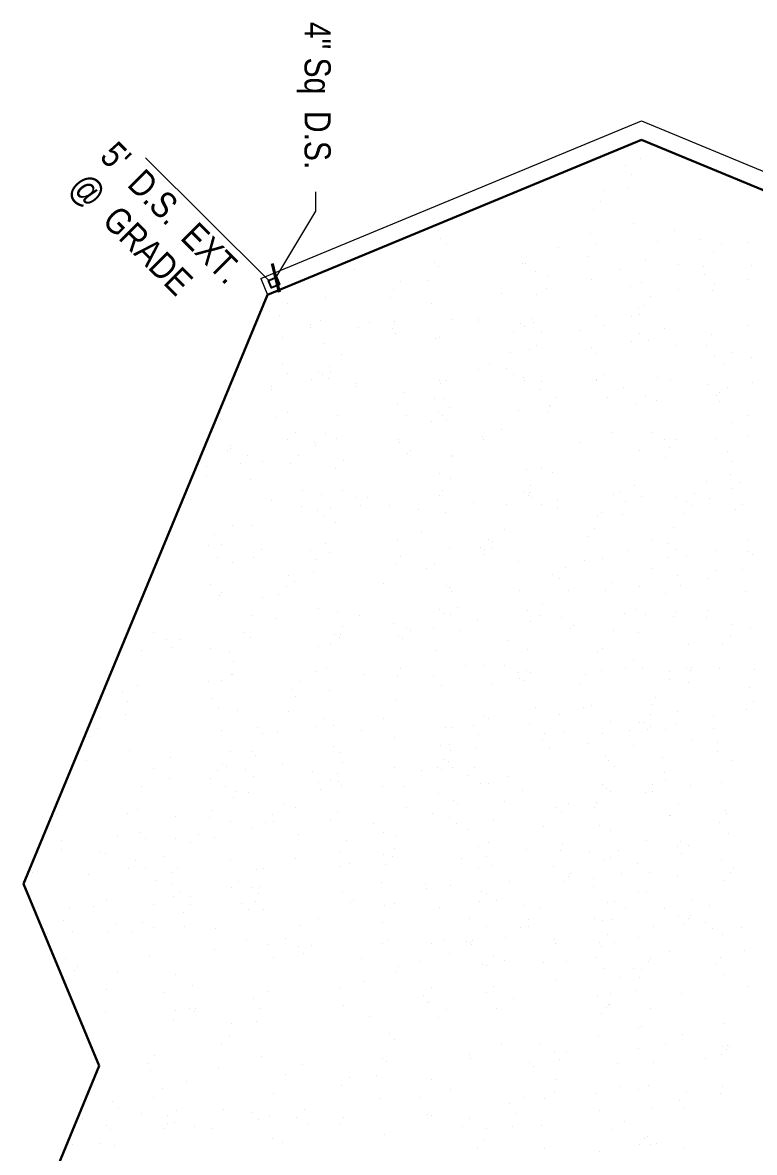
# Model space of a CAD drawing. Header units: inches. Extents: x -10188 to 9179, y -281 to 6710.
# Drawn here: x -1832.7 to -1581.2, y 3168.3 to 3556.6 of the extents above; entities that cross this region are included whole.
import ezdxf

# ---------------------------------------------------------------- set-up
doc = ezdxf.new("R2010")
doc.units = ezdxf.units.IN
doc.header["$MEASUREMENT"] = 0
doc.linetypes.add('HIDDEN', pattern=[0.375, 0.25, -0.125])
for name, color, linetype, lineweight in [('GUTTER', 7, 'Continuous', 15), ('ROOF LINE', 7, 'Continuous', 30), ('ROOFLINE', 7, 'HIDDEN', 30)]:
    doc.layers.add(name, color=color, linetype=linetype, lineweight=lineweight)
doc.layers.add('LLMASONRY', color=12, linetype='Continuous')
doc.styles.add('ARCHENT', font='technical.ttf', dxfattribs={"height": 6})
doc.styles.add('ARCHENTLTD', font='technical.ttf', dxfattribs={"height": 0.1875})
doc.dimstyles.new('ARCHENTLTD', dxfattribs={"dimscale": 0.05, "dimtxt": 0.1875, "dimasz": 3, "dimexe": 9, "dimexo": 1, "dimgap": 2.5, "dimtad": 0, "dimdec": 1, "dimzin": 1, "dimdsep": 46, "dimlunit": 4, "dimtxsty": 'ARCHENTLTD', "dimblk": 'ARCHTICK', "dimcen": 6, "dimclrd": 256, "dimclre": 256, "dimclrt": 256, "dimaunit": 1, "dimadec": 0, "dimazin": 0, "dimtfac": 1, "dimtdec": 1, "dimtofl": 0, "dimtmove": 1, "dimatfit": 3, "dimldrblk": 'ARCHTICK', "dimfxl": 1, "dimfrac": 2, "dimtolj": 1, "dimtzin": 0, "dimlwd": 9, "dimlwe": 9, "dimarcsym": 0})

# ---------------------------------------------------------------- blocks, each defined once
blk = doc.blocks.new('_ArchTick')
at = {"color": 0, "linetype": 'ByBlock', "const_width": 0.15}
blk.add_lwpolyline([(-0.5, -0.5), (0.5, 0.5)], dxfattribs=at)

msp = doc.modelspace()

# ---------------------------------------------------------------- linework, layer by layer
at = {"layer": 'GUTTER'}
for p, q in [((-1750.79, 3468.64), (-1619.97, 3522.79)), ((-1619.97, 3522.79), (-1385.62, 3425.65))]:
    msp.add_line(p, q, dxfattribs=at)
at = {"layer": 'GUTTER', "lineweight": 9}
msp.add_line((-1750.79, 3468.64), (-1748.5, 3463.1), dxfattribs=at)
at = {"layer": 'LLMASONRY', "color": 7, "linetype": 'Continuous', "lineweight": 25, "ltscale": 100}
msp.add_lwpolyline([(-1745.49, 3469.09), (-1744.45, 3466.56), (-1747.14, 3465.45), (-1748.19, 3467.98)], close=True, dxfattribs=at)
at = {"layer": 'ROOF LINE'}
for p, q in [((-1748.5, 3463.1), (-1619.97, 3516.3)), ((-1619.97, 3516.3), (-1390.21, 3421.06)), ((-1832.4, 3260.65), (-1748.5, 3463.1)), ((-1806.37, 3198.1), (-1832.4, 3260.65)), ((-1896.12, 2981.58), (-1806.37, 3198.1))]:
    msp.add_line(p, q, dxfattribs=at)
at = {"layer": 'ROOFLINE', "color": 7, "linetype": 'Continuous', "lineweight": 5, "ltscale": 100}
msp.add_line((-1790.46, 3510.18), (-1747.99, 3467.81), dxfattribs=at)
at = {"layer": 'ROOFLINE', "color": 7, "linetype": 'Continuous', "lineweight": 25, "ltscale": 100}
for p, q in [((-1620.27, 3509.93), (-1620.27, 3509.93)), ((-1625.44, 3507.63), (-1625.44, 3507.63)), ((-1623.49, 3504.37), (-1623.49, 3504.37)), ((-1633.2, 3499.05), (-1633.2, 3499.05)), ((-1624.42, 3499.82), (-1624.42, 3499.82)), ((-1585.79, 3501.46), (-1585.79, 3501.46)), ((-1633.95, 3495), (-1633.95, 3495)), ((-1636.49, 3492.24), (-1636.49, 3492.24)), ((-1622.81, 3487.63), (-1622.81, 3487.63)), ((-1637.55, 3484.08), (-1637.55, 3484.08)), ((-1608.65, 3485.03), (-1608.65, 3485.03)), ((-1689.08, 3482.46), (-1689.08, 3482.46)), ((-1687.16, 3480.43), (-1687.16, 3480.43)), ((-1648.44, 3479.19), (-1648.44, 3479.19)), ((-1635.4, 3480.17), (-1635.4, 3480.17)), ((-1614.58, 3481.43), (-1614.58, 3481.43)), ((-1600.06, 3482.11), (-1600.06, 3482.11)), ((-1592.62, 3480.66), (-1592.62, 3480.66)), ((-1583.11, 3481.09), (-1583.11, 3481.09)), ((-1638.11, 3476.09), (-1638.11, 3476.09)), ((-1618.61, 3475.11), (-1618.61, 3475.11)), ((-1595.15, 3477.89), (-1595.15, 3477.89)), ((-1718.79, 3471.91), (-1718.79, 3471.91)), ((-1691.19, 3474.1), (-1691.19, 3474.1)), ((-1689.89, 3472.85), (-1689.89, 3472.85)), ((-1660.99, 3473.8), (-1660.99, 3473.8)), ((-1659.83, 3473.8), (-1659.83, 3473.8)), ((-1627.48, 3471.84), (-1627.48, 3471.84)), ((-1607.3, 3473.47), (-1607.3, 3473.47)), ((-1598.58, 3472.79), (-1598.58, 3472.79)), ((-1582.08, 3473.28), (-1582.08, 3473.28)), ((-1702.76, 3467.53), (-1702.76, 3467.53)), ((-1693.25, 3467.96), (-1693.25, 3467.96)), ((-1656.38, 3470.9), (-1656.38, 3470.9)), ((-1652.14, 3469.32), (-1652.14, 3469.32)), ((-1637.08, 3468.28), (-1637.08, 3468.28)), ((-1620.13, 3467.26), (-1620.13, 3467.26)), ((-1598.46, 3469.91), (-1598.46, 3469.91)), ((-1583.25, 3468.35), (-1583.25, 3468.35)), ((-1705.29, 3464.77), (-1705.29, 3464.77)), ((-1668.13, 3463.44), (-1668.13, 3463.44)), ((-1652.58, 3465.05), (-1652.58, 3465.05)), ((-1623.67, 3466), (-1623.67, 3466)), ((-1607.11, 3464.84), (-1607.11, 3464.84)), ((-1595.55, 3464.45), (-1595.55, 3464.45)), ((-1594.77, 3466.94), (-1594.77, 3466.94)), ((-1741.59, 3460.16), (-1741.59, 3460.16)), ((-1728.75, 3461.99), (-1728.75, 3461.99)), ((-1706.25, 3462.09), (-1706.25, 3462.09)), ((-1692.23, 3460.16), (-1692.23, 3460.16)), ((-1656.17, 3462.99), (-1656.17, 3462.99)), ((-1619.1, 3459.45), (-1619.1, 3459.45)), ((-1616.78, 3462.56), (-1616.78, 3462.56)), ((-1744.29, 3456.07), (-1744.29, 3456.07)), ((-1635.47, 3456.08), (-1635.47, 3456.08)), ((-1623.51, 3455.77), (-1623.51, 3455.77)), ((-1620.98, 3458.54), (-1620.98, 3458.54)), ((-1620.81, 3456.23), (-1620.81, 3456.23)), ((-1733.82, 3452.87), (-1733.82, 3452.87)), ((-1733.67, 3451.83), (-1733.67, 3451.83)), ((-1730.27, 3454.13), (-1730.27, 3454.13)), ((-1717.25, 3451.72), (-1717.25, 3451.72)), ((-1713.48, 3453.46), (-1713.48, 3453.46)), ((-1704.91, 3453.82), (-1704.91, 3453.82)), ((-1704.77, 3452.78), (-1704.77, 3452.78)), ((-1685.4, 3454.66), (-1685.4, 3454.66)), ((-1676.01, 3454.76), (-1676.01, 3454.76)), ((-1675.86, 3453.72), (-1675.86, 3453.72)), ((-1661.42, 3453.19), (-1661.42, 3453.19)), ((-1660.19, 3452.16), (-1660.19, 3452.16)), ((-1657.65, 3454.92), (-1657.65, 3454.92)), ((-1657.15, 3453.43), (-1657.15, 3453.43)), ((-1633.12, 3452.34), (-1633.12, 3452.34)), ((-1583.06, 3452.56), (-1583.06, 3452.56)), ((-1743.27, 3448.26), (-1743.27, 3448.26)), ((-1705.7, 3451.33), (-1705.7, 3451.33)), ((-1704.64, 3449.9), (-1704.64, 3449.9)), ((-1690.62, 3447.96), (-1690.62, 3447.96)), ((-1689.43, 3448.33), (-1689.43, 3448.33)), ((-1663.95, 3450.42), (-1663.95, 3450.42)), ((-1654.34, 3450.44), (-1654.34, 3450.44)), ((-1640.86, 3450.67), (-1640.86, 3450.67)), ((-1620.79, 3449.91), (-1620.79, 3449.91)), ((-1611.96, 3451.61), (-1611.96, 3451.61)), ((-1595.78, 3449.54), (-1595.78, 3449.54)), ((-1729.24, 3446.33), (-1729.24, 3446.33)), ((-1658.37, 3444.12), (-1658.37, 3444.12)), ((-1656.12, 3445.62), (-1656.12, 3445.62)), ((-1637.05, 3444.82), (-1637.05, 3444.82)), ((-1623.32, 3447.15), (-1623.32, 3447.15)), ((-1617.5, 3447.25), (-1617.5, 3447.25)), ((-1608.15, 3445.77), (-1608.15, 3445.77)), ((-1597.76, 3445.57), (-1597.76, 3445.57)), ((-1722.97, 3442.54), (-1722.97, 3442.54)), ((-1664.94, 3443.36), (-1664.94, 3443.36)), ((-1635.47, 3442.72), (-1635.47, 3442.72)), ((-1594.75, 3441.73), (-1594.75, 3441.73)), ((-1588.87, 3443.18), (-1588.87, 3443.18)), ((-1582.17, 3441.43), (-1582.17, 3441.43)), ((-1743.26, 3439.21), (-1743.26, 3439.21)), ((-1730.93, 3436.79), (-1730.93, 3436.79)), ((-1727.16, 3438.53), (-1727.16, 3438.53)), ((-1727, 3436.22), (-1727, 3436.22)), ((-1675.91, 3437.37), (-1675.91, 3437.37)), ((-1672.15, 3439.11), (-1672.15, 3439.11)), ((-1666.38, 3437.68), (-1666.38, 3437.68)), ((-1591.58, 3439.09), (-1591.58, 3439.09)), ((-1741.66, 3436.07), (-1741.66, 3436.07)), ((-1733.46, 3434.02), (-1733.46, 3434.02)), ((-1729.7, 3435.76), (-1729.7, 3435.76)), ((-1727.64, 3434.13), (-1727.64, 3434.13)), ((-1718.29, 3432.64), (-1718.29, 3432.64)), ((-1689.39, 3433.59), (-1689.39, 3433.59)), ((-1689.24, 3432.55), (-1689.24, 3432.55)), ((-1687.07, 3433.71), (-1687.07, 3433.71)), ((-1663.92, 3435.55), (-1663.92, 3435.55)), ((-1660.49, 3434.53), (-1660.49, 3434.53)), ((-1660.34, 3433.49), (-1660.34, 3433.49)), ((-1654.51, 3433.42), (-1654.51, 3433.42)), ((-1635.32, 3433.46), (-1635.32, 3433.46)), ((-1635.28, 3434.1), (-1635.28, 3434.1)), ((-1632.79, 3435.71), (-1632.79, 3435.71)), ((-1614.49, 3434.72), (-1614.49, 3434.72)), ((-1609.86, 3433.9), (-1609.86, 3433.9)), ((-1597.12, 3432.28), (-1597.12, 3432.28)), ((-1581.98, 3432.8), (-1581.98, 3432.8)), ((-1760.53, 3430.43), (-1760.53, 3430.43)), ((-1747.19, 3431.7), (-1747.19, 3431.7)), ((-1747.05, 3430.66), (-1747.05, 3430.66)), ((-1718.14, 3431.6), (-1718.14, 3431.6)), ((-1701.96, 3429.53), (-1701.96, 3429.53)), ((-1654.93, 3430.39), (-1654.93, 3430.39)), ((-1626.02, 3431.33), (-1626.02, 3431.33)), ((-1618.52, 3428.4), (-1618.52, 3428.4)), ((-1594.13, 3428.38), (-1594.13, 3428.38)), ((-1593.14, 3429.54), (-1593.14, 3429.54)), ((-1590.55, 3431.28), (-1590.55, 3431.28)), ((-1703.94, 3425.56), (-1703.94, 3425.56)), ((-1691.1, 3427.39), (-1691.1, 3427.39)), ((-1687.94, 3427.59), (-1687.94, 3427.59)), ((-1651.68, 3425.03), (-1651.68, 3425.03)), ((-1651.12, 3424.54), (-1651.12, 3424.54)), ((-1649.15, 3427.8), (-1649.15, 3427.8)), ((-1631.76, 3427.9), (-1631.76, 3427.9)), ((-1622.21, 3425.48), (-1622.21, 3425.48)), ((-1614.81, 3426.88), (-1614.81, 3426.88)), ((-1593.31, 3426.43), (-1593.31, 3426.43)), ((-1764.56, 3424.1), (-1764.56, 3424.1)), ((-1745.42, 3420.97), (-1745.42, 3420.97)), ((-1741.66, 3422.71), (-1741.66, 3422.71)), ((-1724.64, 3421.6), (-1724.64, 3421.6)), ((-1700.93, 3421.72), (-1700.93, 3421.72)), ((-1689.59, 3422.44), (-1689.59, 3422.44)), ((-1688.36, 3421.41), (-1688.36, 3421.41)), ((-1685.83, 3424.18), (-1685.83, 3424.18)), ((-1662.31, 3423.35), (-1662.31, 3423.35)), ((-1652.05, 3422.61), (-1652.05, 3422.61)), ((-1583.16, 3421.63), (-1583.16, 3421.63)), ((-1764.65, 3420.3), (-1764.65, 3420.3)), ((-1692.13, 3419.68), (-1692.13, 3419.68)), ((-1686.91, 3419.78), (-1686.91, 3419.78)), ((-1668.05, 3416.73), (-1668.05, 3416.73)), ((-1588.95, 3419.09), (-1588.95, 3419.09)), ((-1741.5, 3413.45), (-1741.5, 3413.45)), ((-1738.98, 3415.7), (-1738.98, 3415.7)), ((-1728.66, 3415.27), (-1728.66, 3415.27)), ((-1724.95, 3413.76), (-1724.95, 3413.76)), ((-1703.45, 3413.31), (-1703.45, 3413.31)), ((-1674.55, 3414.25), (-1674.55, 3414.25)), ((-1674.4, 3413.21), (-1674.4, 3413.21)), ((-1630.16, 3415.71), (-1630.16, 3415.71)), ((-1616.7, 3415.85), (-1616.7, 3415.85)), ((-1612.14, 3413.24), (-1612.14, 3413.24)), ((-1607.81, 3413.45), (-1607.81, 3413.45)), ((-1607.81, 3413.45), (-1607.81, 3413.45)), ((-1594.33, 3413.67), (-1594.33, 3413.67)), ((-1583.24, 3414.19), (-1583.24, 3414.19)), ((-1762.2, 3409.48), (-1762.2, 3409.48)), ((-1761.26, 3411.42), (-1761.26, 3411.42)), ((-1761.11, 3410.37), (-1761.11, 3410.37)), ((-1732.36, 3412.36), (-1732.36, 3412.36)), ((-1732.21, 3411.32), (-1732.21, 3411.32)), ((-1703.31, 3412.26), (-1703.31, 3412.26)), ((-1699.33, 3409.52), (-1699.33, 3409.52)), ((-1641.05, 3412.3), (-1641.05, 3412.3)), ((-1620.73, 3409.52), (-1620.73, 3409.52)), ((-1610.35, 3410.68), (-1610.35, 3410.68)), ((-1590.46, 3409.16), (-1590.46, 3409.16)), ((-1755.34, 3407.78), (-1755.34, 3407.78)), ((-1750.27, 3405.88), (-1750.27, 3405.88)), ((-1737.95, 3407.89), (-1737.95, 3407.89)), ((-1722.52, 3406.15), (-1722.52, 3406.15)), ((-1700.32, 3408.36), (-1700.32, 3408.36)), ((-1685.32, 3407.95), (-1685.32, 3407.95)), ((-1685.3, 3407.58), (-1685.3, 3407.58)), ((-1611.84, 3407.12), (-1611.84, 3407.12)), ((-1588.94, 3405.73), (-1588.94, 3405.73)), ((-1769.63, 3404), (-1769.63, 3404)), ((-1757.87, 3405.02), (-1757.87, 3405.02)), ((-1740.73, 3404.94), (-1740.73, 3404.94)), ((-1725.05, 3403.38), (-1725.05, 3403.38)), ((-1689.35, 3401.62), (-1689.35, 3401.62)), ((-1659.63, 3402.98), (-1659.63, 3402.98)), ((-1654.26, 3403.73), (-1654.26, 3403.73)), ((-1650.4, 3401.98), (-1650.4, 3401.98)), ((-1589.43, 3401.35), (-1589.43, 3401.35)), ((-1769.51, 3401.12), (-1769.51, 3401.12)), ((-1754.3, 3399.55), (-1754.3, 3399.55)), ((-1685.74, 3400.04), (-1685.74, 3400.04)), ((-1658.29, 3397.41), (-1658.29, 3397.41)), ((-1622.3, 3397.63), (-1622.3, 3397.63)), ((-1597.67, 3398.86), (-1597.67, 3398.86)), ((-1586.26, 3398.71), (-1586.26, 3398.71)), ((-1736.34, 3395.69), (-1736.34, 3395.69)), ((-1729.81, 3394.58), (-1729.81, 3394.58)), ((-1722.88, 3395.83), (-1722.88, 3395.83)), ((-1714, 3393.43), (-1714, 3393.43)), ((-1689.43, 3394.17), (-1689.43, 3394.17)), ((-1688.44, 3395.96), (-1688.44, 3395.96)), ((-1660.52, 3395.12), (-1660.52, 3395.12)), ((-1658.98, 3394.02), (-1658.98, 3394.02)), ((-1658.6, 3395.17), (-1658.6, 3395.17)), ((-1629.55, 3394.54), (-1629.55, 3394.54)), ((-1627.48, 3395.33), (-1627.48, 3395.33)), ((-1620.01, 3393.6), (-1620.01, 3393.6)), ((-1608.4, 3393.39), (-1608.4, 3393.39)), ((-1601.81, 3394.81), (-1601.81, 3394.81)), ((-1588.79, 3396.47), (-1588.79, 3396.47)), ((-1747.23, 3392.28), (-1747.23, 3392.28)), ((-1737.01, 3390.33), (-1737.01, 3390.33)), ((-1726.91, 3389.51), (-1726.91, 3389.51)), ((-1718.33, 3393.23), (-1718.33, 3393.23)), ((-1716.53, 3390.67), (-1716.53, 3390.67)), ((-1706.72, 3390.77), (-1706.72, 3390.77)), ((-1677.82, 3391.71), (-1677.82, 3391.71)), ((-1666.3, 3390.96), (-1666.3, 3390.96)), ((-1657.63, 3393.34), (-1657.63, 3393.34)), ((-1654.42, 3391.12), (-1654.42, 3391.12)), ((-1648.92, 3392.66), (-1648.92, 3392.66)), ((-1648.79, 3389.78), (-1648.79, 3389.78)), ((-1625.52, 3392.07), (-1625.52, 3392.07)), ((-1604.34, 3392.04), (-1604.34, 3392.04)), ((-1602.62, 3390.8), (-1602.62, 3390.8)), ((-1596.62, 3393.01), (-1596.62, 3393.01)), ((-1585.24, 3390.91), (-1585.24, 3390.91)), ((-1731.24, 3388.9), (-1731.24, 3388.9)), ((-1728.78, 3386.77), (-1728.78, 3386.77)), ((-1696.65, 3389.15), (-1696.65, 3389.15)), ((-1687.42, 3388.15), (-1687.42, 3388.15)), ((-1635.23, 3386.75), (-1635.23, 3386.75)), ((-1633.58, 3388.22), (-1633.58, 3388.22)), ((-1626.45, 3387.52), (-1626.45, 3387.52)), ((-1605.16, 3388.04), (-1605.16, 3388.04)), ((-1587.83, 3389.16), (-1587.83, 3389.16)), ((-1760.44, 3383.72), (-1760.44, 3383.72)), ((-1754.1, 3383.77), (-1754.1, 3383.77)), ((-1725.2, 3384.71), (-1725.2, 3384.71)), ((-1667.12, 3382.43), (-1667.12, 3382.43)), ((-1635.99, 3382.7), (-1635.99, 3382.7)), ((-1609.1, 3383.24), (-1609.1, 3383.24)), ((-1766.82, 3380.75), (-1766.82, 3380.75)), ((-1703.86, 3378.85), (-1703.86, 3378.85)), ((-1695.62, 3381.34), (-1695.62, 3381.34)), ((-1672.66, 3379.09), (-1672.66, 3379.09)), ((-1671.31, 3378.41), (-1671.31, 3378.41)), ((-1638.52, 3379.94), (-1638.52, 3379.94)), ((-1616.3, 3378.99), (-1616.3, 3378.99)), ((-1583.63, 3378.71), (-1583.63, 3378.71)), ((-1768.8, 3376.78), (-1768.8, 3376.78)), ((-1764.47, 3377.39), (-1764.47, 3377.39)), ((-1750.69, 3375.4), (-1750.69, 3375.4)), ((-1733.66, 3375.32), (-1733.66, 3375.32)), ((-1728.49, 3377.62), (-1728.49, 3377.62)), ((-1727.17, 3374.57), (-1727.17, 3374.57)), ((-1685.81, 3375.95), (-1685.81, 3375.95)), ((-1675.2, 3376.32), (-1675.2, 3376.32)), ((-1673.85, 3375.65), (-1673.85, 3375.65)), ((-1671.15, 3376.1), (-1671.15, 3376.1)), ((-1624.84, 3375.33), (-1624.84, 3375.33)), ((-1610.53, 3377.56), (-1610.53, 3377.56)), ((-1608.07, 3375.43), (-1608.07, 3375.43)), ((-1594.52, 3375.3), (-1594.52, 3375.3)), ((-1583.08, 3374.92), (-1583.08, 3374.92)), ((-1765.8, 3372.94), (-1765.8, 3372.94)), ((-1760.61, 3371.11), (-1760.61, 3371.11)), ((-1753.22, 3372.64), (-1753.22, 3372.64)), ((-1731.71, 3372.05), (-1731.71, 3372.05)), ((-1704.68, 3370.31), (-1704.68, 3370.31)), ((-1702.81, 3373), (-1702.81, 3373)), ((-1691.2, 3370.54), (-1691.2, 3370.54)), ((-1673.9, 3373.94), (-1673.9, 3373.94)), ((-1662.3, 3371.48), (-1662.3, 3371.48)), ((-1639.59, 3371.78), (-1639.59, 3371.78)), ((-1633.39, 3372.43), (-1633.39, 3372.43)), ((-1610.68, 3372.73), (-1610.68, 3372.73)), ((-1604.49, 3373.37), (-1604.49, 3373.37)), ((-1581.78, 3373.67), (-1581.78, 3373.67)), ((-1741.42, 3366.73), (-1741.42, 3366.73)), ((-1732.63, 3367.51), (-1732.63, 3367.51)), ((-1694.01, 3369.15), (-1694.01, 3369.15)), ((-1650.48, 3366.89), (-1650.48, 3366.89)), ((-1646.11, 3369.41), (-1646.11, 3369.41)), ((-1616.61, 3369.13), (-1616.61, 3369.13)), ((-1607.73, 3366.74), (-1607.73, 3366.74)), ((-1594.65, 3368.36), (-1594.65, 3368.36)), ((-1585.14, 3368.79), (-1585.14, 3368.79)), ((-1768.17, 3363.48), (-1768.17, 3363.48)), ((-1742.17, 3362.69), (-1742.17, 3362.69)), ((-1739.27, 3364.43), (-1739.27, 3364.43)), ((-1708.71, 3363.99), (-1708.71, 3363.99)), ((-1687.15, 3363.27), (-1687.15, 3363.27)), ((-1685.81, 3362.6), (-1685.81, 3362.6)), ((-1648.09, 3365.44), (-1648.09, 3365.44)), ((-1629.98, 3364.06), (-1629.98, 3364.06)), ((-1620.64, 3362.81), (-1620.64, 3362.81)), ((-1606.46, 3363.24), (-1606.46, 3363.24)), ((-1597.18, 3365.59), (-1597.18, 3365.59)), ((-1765.18, 3359.59), (-1765.18, 3359.59)), ((-1764.19, 3360.74), (-1764.19, 3360.74)), ((-1750.18, 3359.17), (-1750.18, 3359.17)), ((-1744.7, 3359.93), (-1744.7, 3359.93)), ((-1685.23, 3361.23), (-1685.23, 3361.23)), ((-1661.86, 3361.5), (-1661.86, 3361.5)), ((-1645.08, 3361.6), (-1645.08, 3361.6)), ((-1632.51, 3361.3), (-1632.51, 3361.3)), ((-1611.76, 3360.41), (-1611.76, 3360.41)), ((-1584.12, 3360.98), (-1584.12, 3360.98)), ((-1731.03, 3355.32), (-1731.03, 3355.32)), ((-1689.26, 3354.91), (-1689.26, 3354.91)), ((-1683.13, 3355.58), (-1683.13, 3355.58)), ((-1659.06, 3354.61), (-1659.06, 3354.61)), ((-1654.17, 3357.02), (-1654.17, 3357.02)), ((-1622.16, 3354.96), (-1622.16, 3354.96)), ((-1596.8, 3354.64), (-1596.8, 3354.64)), ((-1754.21, 3352.84), (-1754.21, 3352.84)), ((-1745.77, 3351.77), (-1745.77, 3351.77)), ((-1724.49, 3354.2), (-1724.49, 3354.2)), ((-1716.87, 3352.72), (-1716.87, 3352.72)), ((-1687.97, 3353.66), (-1687.97, 3353.66)), ((-1685.65, 3353.33), (-1685.65, 3353.33)), ((-1676.36, 3351.2), (-1676.36, 3351.2)), ((-1658.2, 3350.69), (-1658.2, 3350.69)), ((-1654.61, 3352.75), (-1654.61, 3352.75)), ((-1647.46, 3352.15), (-1647.46, 3352.15)), ((-1625.71, 3353.7), (-1625.71, 3353.7)), ((-1618.55, 3353.09), (-1618.55, 3353.09)), ((-1609.14, 3352.54), (-1609.14, 3352.54)), ((-1607.9, 3354.13), (-1607.9, 3354.13)), ((-1597.59, 3352.15), (-1597.59, 3352.15)), ((-1787.74, 3347.05), (-1787.74, 3347.05)), ((-1756.66, 3346.88), (-1756.66, 3346.88)), ((-1722.8, 3349.12), (-1722.8, 3349.12)), ((-1705.26, 3350.26), (-1705.26, 3350.26)), ((-1700.83, 3348.34), (-1700.83, 3348.34)), ((-1699.49, 3347.67), (-1699.49, 3347.67)), ((-1691.33, 3348.77), (-1691.33, 3348.77)), ((-1682.1, 3347.77), (-1682.1, 3347.77)), ((-1644.47, 3348.25), (-1644.47, 3348.25)), ((-1643.48, 3349.41), (-1643.48, 3349.41)), ((-1629.47, 3347.83), (-1629.47, 3347.83)), ((-1621.13, 3347.15), (-1621.13, 3347.15)), ((-1588.7, 3349.75), (-1588.7, 3349.75)), ((-1582.51, 3348.78), (-1582.51, 3348.78)), ((-1783.19, 3344.45), (-1783.19, 3344.45)), ((-1778.86, 3344.66), (-1778.86, 3344.66)), ((-1754.29, 3345.4), (-1754.29, 3345.4)), ((-1725.39, 3346.34), (-1725.39, 3346.34)), ((-1723.84, 3345.24), (-1723.84, 3345.24)), ((-1723.46, 3346.39), (-1723.46, 3346.39)), ((-1703.37, 3345.58), (-1703.37, 3345.58)), ((-1702.02, 3344.9), (-1702.02, 3344.9)), ((-1666.21, 3344.25), (-1666.21, 3344.25)), ((-1591.99, 3342.94), (-1591.99, 3342.94)), ((-1589.46, 3345.71), (-1589.46, 3345.71)), ((-1791.77, 3340.73), (-1791.77, 3340.73)), ((-1781.39, 3341.89), (-1781.39, 3341.89)), ((-1768.05, 3341.49), (-1768.05, 3341.49)), ((-1761.51, 3340.37), (-1761.51, 3340.37)), ((-1731.16, 3342.19), (-1731.16, 3342.19)), ((-1726.83, 3342.79), (-1726.83, 3342.79)), ((-1690.3, 3340.96), (-1690.3, 3340.96)), ((-1659.18, 3341.13), (-1659.18, 3341.13)), ((-1635.15, 3340.04), (-1635.15, 3340.04)), ((-1633.5, 3341.5), (-1633.5, 3341.5)), ((-1603.78, 3342.86), (-1603.78, 3342.86)), ((-1760.36, 3337.01), (-1760.36, 3337.01)), ((-1680.49, 3335.58), (-1680.49, 3335.58)), ((-1674.09, 3335.57), (-1674.09, 3335.57)), ((-1667.03, 3335.72), (-1667.03, 3335.72)), ((-1622.82, 3337.61), (-1622.82, 3337.61)), ((-1760.79, 3332.74), (-1760.79, 3332.74)), ((-1760.48, 3332.56), (-1760.48, 3332.56)), ((-1731.89, 3333.68), (-1731.89, 3333.68)), ((-1728.35, 3334.94), (-1728.35, 3334.94)), ((-1715.33, 3332.53), (-1715.33, 3332.53)), ((-1703.77, 3332.14), (-1703.77, 3332.14)), ((-1702.99, 3334.63), (-1702.99, 3334.63)), ((-1691.38, 3332.17), (-1691.38, 3332.17)), ((-1662.48, 3333.11), (-1662.48, 3333.11)), ((-1659.5, 3334), (-1659.5, 3334)), ((-1658.15, 3333.32), (-1658.15, 3333.32)), ((-1658.15, 3333.32), (-1658.15, 3333.32)), ((-1639.08, 3332.52), (-1639.08, 3332.52)), ((-1633.58, 3334.06), (-1633.58, 3334.06)), ((-1625.35, 3334.85), (-1625.35, 3334.85)), ((-1619.53, 3334.95), (-1619.53, 3334.95)), ((-1610.18, 3333.47), (-1610.18, 3333.47)), ((-1604.67, 3335), (-1604.67, 3335)), ((-1603.13, 3333.9), (-1603.13, 3333.9)), ((-1602.75, 3335.05), (-1602.75, 3335.05)), ((-1593.06, 3334.79), (-1593.06, 3334.79)), ((-1581.28, 3334.41), (-1581.28, 3334.41)), ((-1793.35, 3328.84), (-1793.35, 3328.84)), ((-1768.72, 3330.07), (-1768.72, 3330.07)), ((-1764.39, 3330.68), (-1764.39, 3330.68)), ((-1740.06, 3327.54), (-1740.06, 3327.54)), ((-1737.52, 3330.31), (-1737.52, 3330.31)), ((-1688.7, 3328.77), (-1688.7, 3328.77)), ((-1671.06, 3329.39), (-1671.06, 3329.39)), ((-1662.03, 3331.23), (-1662.03, 3331.23)), ((-1660.68, 3330.55), (-1660.68, 3330.55)), ((-1640.8, 3329.03), (-1640.8, 3329.03)), ((-1610.45, 3330.85), (-1610.45, 3330.85)), ((-1603.95, 3329.89), (-1603.95, 3329.89)), ((-1582.99, 3328.21), (-1582.99, 3328.21)), ((-1798.52, 3326.54), (-1798.52, 3326.54)), ((-1767.67, 3324.22), (-1767.67, 3324.22)), ((-1738.76, 3325.17), (-1738.76, 3325.17)), ((-1727.32, 3327.13), (-1727.32, 3327.13)), ((-1704.59, 3323.6), (-1704.59, 3323.6)), ((-1615.33, 3324.5), (-1615.33, 3324.5)), ((-1796.57, 3323.28), (-1796.57, 3323.28)), ((-1765.36, 3321.11), (-1765.36, 3321.11)), ((-1758.87, 3320.37), (-1758.87, 3320.37)), ((-1741.33, 3320.02), (-1741.33, 3320.02)), ((-1656.54, 3321.12), (-1656.54, 3321.12)), ((-1639.77, 3321.22), (-1639.77, 3321.22)), ((-1637.31, 3321.8), (-1637.31, 3321.8)), ((-1616.53, 3322.42), (-1616.53, 3322.42)), ((-1607.64, 3320.02), (-1607.64, 3320.02)), ((-1584.02, 3320.5), (-1584.02, 3320.5)), ((-1581.48, 3323.26), (-1581.48, 3323.26)), ((-1806.28, 3317.96), (-1806.28, 3317.96)), ((-1797.5, 3318.73), (-1797.5, 3318.73)), ((-1729.01, 3317.6), (-1729.01, 3317.6)), ((-1708.62, 3317.28), (-1708.62, 3317.28)), ((-1673.99, 3318.18), (-1673.99, 3318.18)), ((-1672.64, 3317.5), (-1672.64, 3317.5)), ((-1648.01, 3318.73), (-1648.01, 3318.73)), ((-1630.64, 3316.47), (-1630.64, 3316.47)), ((-1620.56, 3316.1), (-1620.56, 3316.1)), ((-1619.35, 3316.21), (-1619.35, 3316.21)), ((-1616.81, 3318.97), (-1616.81, 3318.97)), ((-1608.08, 3315.76), (-1608.08, 3315.76)), ((-1595.3, 3318.4), (-1595.3, 3318.4)), ((-1807.03, 3313.91), (-1807.03, 3313.91)), ((-1764.34, 3313.3), (-1764.34, 3313.3)), ((-1752.01, 3314.49), (-1752.01, 3314.49)), ((-1750.1, 3312.46), (-1750.1, 3312.46)), ((-1745.27, 3312.51), (-1745.27, 3312.51)), ((-1731.54, 3314.83), (-1731.54, 3314.83)), ((-1725.71, 3314.94), (-1725.71, 3314.94)), ((-1716.37, 3313.45), (-1716.37, 3313.45)), ((-1687.47, 3314.4), (-1687.47, 3314.4)), ((-1685.15, 3314.52), (-1685.15, 3314.52)), ((-1677.81, 3315.2), (-1677.81, 3315.2)), ((-1675.86, 3311.94), (-1675.86, 3311.94)), ((-1658.56, 3315.34), (-1658.56, 3315.34)), ((-1653.15, 3312.24), (-1653.15, 3312.24)), ((-1646.96, 3312.88), (-1646.96, 3312.88)), ((-1633.35, 3312.38), (-1633.35, 3312.38)), ((-1624.25, 3313.18), (-1624.25, 3313.18)), ((-1618.05, 3313.83), (-1618.05, 3313.83)), ((-1616.85, 3314.58), (-1616.85, 3314.58)), ((-1611.67, 3313.7), (-1611.67, 3313.7)), ((-1595.34, 3314.13), (-1595.34, 3314.13)), ((-1809.57, 3311.15), (-1809.57, 3311.15)), ((-1704.76, 3310.99), (-1704.76, 3310.99)), ((-1689.18, 3308.2), (-1689.18, 3308.2)), ((-1686.01, 3308.4), (-1686.01, 3308.4)), ((-1654.09, 3310.31), (-1654.09, 3310.31)), ((-1638.16, 3309.03), (-1638.16, 3309.03)), ((-1622.72, 3308.14), (-1622.72, 3308.14)), ((-1602.54, 3309.76), (-1602.54, 3309.76)), ((-1593.82, 3309.08), (-1593.82, 3309.08)), ((-1795.89, 3306.54), (-1795.89, 3306.54)), ((-1761.17, 3306.02), (-1761.17, 3306.02)), ((-1754.13, 3306.13), (-1754.13, 3306.13)), ((-1752.83, 3304.88), (-1752.83, 3304.88)), ((-1725.83, 3307.95), (-1725.83, 3307.95)), ((-1723.93, 3305.83), (-1723.93, 3305.83)), ((-1685.57, 3306.62), (-1685.57, 3306.62)), ((-1676.78, 3307.39), (-1676.78, 3307.39)), ((-1651.62, 3307.19), (-1651.62, 3307.19)), ((-1632.32, 3304.57), (-1632.32, 3304.57)), ((-1612.65, 3304.13), (-1612.65, 3304.13)), ((-1593.7, 3306.21), (-1593.7, 3306.21)), ((-1810.63, 3302.99), (-1810.63, 3302.99)), ((-1787.66, 3300.34), (-1787.66, 3300.34)), ((-1781.73, 3303.94), (-1781.73, 3303.94)), ((-1763.87, 3301.93), (-1763.87, 3301.93)), ((-1762.73, 3301.11), (-1762.73, 3301.11)), ((-1743.5, 3301.78), (-1743.5, 3301.78)), ((-1722.71, 3302.41), (-1722.71, 3302.41)), ((-1704.98, 3300.52), (-1704.98, 3300.52)), ((-1690.2, 3300.49), (-1690.2, 3300.49)), ((-1687.67, 3303.25), (-1687.67, 3303.25)), ((-1686.32, 3302.57), (-1686.32, 3302.57)), ((-1684.99, 3300.59), (-1684.99, 3300.59)), ((-1677.23, 3300.78), (-1677.23, 3300.78)), ((-1631.3, 3303.16), (-1631.3, 3303.16)), ((-1629.39, 3301.12), (-1629.39, 3301.12)), ((-1588.62, 3303.04), (-1588.62, 3303.04)), ((-1782.15, 3296.74), (-1782.15, 3296.74)), ((-1768.23, 3296.8), (-1768.23, 3296.8)), ((-1765.7, 3299.56), (-1765.7, 3299.56)), ((-1756.19, 3299.99), (-1756.19, 3299.99)), ((-1753.25, 3297.69), (-1753.25, 3297.69)), ((-1733.06, 3299.31), (-1733.06, 3299.31)), ((-1724.34, 3298.63), (-1724.34, 3298.63)), ((-1695.44, 3299.58), (-1695.44, 3299.58)), ((-1688.85, 3299.81), (-1688.85, 3299.81)), ((-1679.77, 3298.02), (-1679.77, 3298.02)), ((-1666.13, 3297.54), (-1666.13, 3297.54)), ((-1612.02, 3298.85), (-1612.02, 3298.85)), ((-1611.62, 3296.32), (-1611.62, 3296.32)), ((-1791.69, 3294.02), (-1791.69, 3294.02)), ((-1762.84, 3294.12), (-1762.84, 3294.12)), ((-1731.07, 3295.47), (-1731.07, 3295.47)), ((-1730.43, 3293.17), (-1730.43, 3293.17)), ((-1726.74, 3296.08), (-1726.74, 3296.08)), ((-1724.22, 3295.76), (-1724.22, 3295.76)), ((-1723.03, 3294.57), (-1723.03, 3294.57)), ((-1709.01, 3294.19), (-1709.01, 3294.19)), ((-1701.53, 3294.11), (-1701.53, 3294.11)), ((-1675.18, 3295.2), (-1675.18, 3295.2)), ((-1672.63, 3295.06), (-1672.63, 3295.06)), ((-1661.02, 3292.6), (-1661.02, 3292.6)), ((-1633.41, 3294.79), (-1633.41, 3294.79)), ((-1632.12, 3293.54), (-1632.12, 3293.54)), ((-1616.22, 3294.83), (-1616.22, 3294.83)), ((-1616.05, 3292.53), (-1616.05, 3292.53)), ((-1603.21, 3294.49), (-1603.21, 3294.49)), ((-1592.56, 3295.53), (-1592.56, 3295.53)), ((-1760.27, 3290.29), (-1760.27, 3290.29)), ((-1759.33, 3292.22), (-1759.33, 3292.22)), ((-1755.16, 3292.19), (-1755.16, 3292.19)), ((-1689.92, 3291.65), (-1689.92, 3291.65)), ((-1684.52, 3289.21), (-1684.52, 3289.21)), ((-1666.95, 3289), (-1666.95, 3289)), ((-1635.48, 3288.66), (-1635.48, 3288.66)), ((-1630.71, 3292.38), (-1630.71, 3292.38)), ((-1618.75, 3292.07), (-1618.75, 3292.07)), ((-1820.94, 3284.71), (-1820.94, 3284.71)), ((-1796.75, 3284.9), (-1796.75, 3284.9)), ((-1793.21, 3286.16), (-1793.21, 3286.16)), ((-1767.85, 3285.85), (-1767.85, 3285.85)), ((-1742.54, 3288.4), (-1742.54, 3288.4)), ((-1738.95, 3286.79), (-1738.95, 3286.79)), ((-1724.36, 3285.22), (-1724.36, 3285.22)), ((-1700.81, 3286.76), (-1700.81, 3286.76)), ((-1691.73, 3284.97), (-1691.73, 3284.97)), ((-1683.38, 3288.39), (-1683.38, 3288.39)), ((-1649.58, 3286.74), (-1649.58, 3286.74)), ((-1647.52, 3285.46), (-1647.52, 3285.46)), ((-1644.98, 3288.23), (-1644.98, 3288.23)), ((-1636.1, 3286.96), (-1636.1, 3286.96)), ((-1607.2, 3287.91), (-1607.2, 3287.91)), ((-1591.02, 3285.83), (-1591.02, 3285.83)), ((-1590.78, 3284.8), (-1590.78, 3284.8)), ((-1780.19, 3283.75), (-1780.19, 3283.75)), ((-1768.63, 3283.36), (-1768.63, 3283.36)), ((-1761.24, 3281.93), (-1761.24, 3281.93)), ((-1749.28, 3281.62), (-1749.28, 3281.62)), ((-1746.74, 3284.38), (-1746.74, 3284.38)), ((-1746.57, 3282.08), (-1746.57, 3282.08)), ((-1726.89, 3282.45), (-1726.89, 3282.45)), ((-1712.2, 3281.37), (-1712.2, 3281.37)), ((-1685.96, 3283.53), (-1685.96, 3283.53)), ((-1683.5, 3281.4), (-1683.5, 3281.4)), ((-1670.98, 3282.68), (-1670.98, 3282.68)), ((-1634.45, 3280.85), (-1634.45, 3280.85)), ((-1610.36, 3284.14), (-1610.36, 3284.14)), ((-1610.02, 3284.13), (-1610.02, 3284.13)), ((-1593, 3281.87), (-1593, 3281.87)), ((-1800.09, 3277.28), (-1800.09, 3277.28)), ((-1792.18, 3278.36), (-1792.18, 3278.36)), ((-1772.34, 3277.54), (-1772.34, 3277.54)), ((-1753.56, 3279.99), (-1753.56, 3279.99)), ((-1737.72, 3277.46), (-1737.72, 3277.46)), ((-1708.82, 3278.4), (-1708.82, 3278.4)), ((-1679.92, 3279.35), (-1679.92, 3279.35)), ((-1653.61, 3280.41), (-1653.61, 3280.41)), ((-1630.71, 3279.02), (-1630.71, 3279.02)), ((-1589.99, 3278.03), (-1589.99, 3278.03)), ((-1819.45, 3275.4), (-1819.45, 3275.4)), ((-1790.55, 3276.34), (-1790.55, 3276.34)), ((-1780.11, 3276.29), (-1780.11, 3276.29)), ((-1774.88, 3274.78), (-1774.88, 3274.78)), ((-1766.63, 3276.51), (-1766.63, 3276.51)), ((-1721.54, 3275.38), (-1721.54, 3275.38)), ((-1704.51, 3276.89), (-1704.51, 3276.89)), ((-1676.04, 3273.57), (-1676.04, 3273.57)), ((-1672.5, 3274.83), (-1672.5, 3274.83)), ((-1647.14, 3274.51), (-1647.14, 3274.51)), ((-1618.24, 3275.46), (-1618.24, 3275.46)), ((-1607.56, 3273.31), (-1607.56, 3273.31)), ((-1606.62, 3275.24), (-1606.62, 3275.24)), ((-1603.65, 3273.88), (-1603.65, 3273.88)), ((-1819.33, 3272.52), (-1819.33, 3272.52)), ((-1806.19, 3271.24), (-1806.19, 3271.24)), ((-1804.12, 3270.95), (-1804.12, 3270.95)), ((-1784.14, 3269.96), (-1784.14, 3269.96)), ((-1738.85, 3269.4), (-1738.85, 3269.4)), ((-1723.52, 3271.42), (-1723.52, 3271.42)), ((-1708.54, 3270.56), (-1708.54, 3270.56)), ((-1705.41, 3270.04), (-1705.41, 3270.04)), ((-1704.94, 3272.62), (-1704.94, 3272.62)), ((-1681.89, 3269.21), (-1681.89, 3269.21)), ((-1673.31, 3269.91), (-1673.31, 3269.91)), ((-1659.48, 3272.41), (-1659.48, 3272.41)), ((-1647.92, 3272.02), (-1647.92, 3272.02)), ((-1637.97, 3271.84), (-1637.97, 3271.84)), ((-1630.56, 3269.75), (-1630.56, 3269.75)), ((-1628.03, 3272), (-1628.03, 3272)), ((-1606.18, 3271.11), (-1606.18, 3271.11)), ((-1796.4, 3266.06), (-1796.4, 3266.06)), ((-1793.87, 3268.82), (-1793.87, 3268.82)), ((-1790.57, 3266.16), (-1790.57, 3266.16)), ((-1779.63, 3265.98), (-1779.63, 3265.98)), ((-1761.23, 3268.57), (-1761.23, 3268.57)), ((-1752.33, 3265.62), (-1752.33, 3265.62)), ((-1750.01, 3265.74), (-1750.01, 3265.74)), ((-1723.43, 3266.56), (-1723.43, 3266.56)), ((-1720.51, 3267.57), (-1720.51, 3267.57)), ((-1707.94, 3267.27), (-1707.94, 3267.27)), ((-1676.01, 3265.82), (-1676.01, 3265.82)), ((-1671.47, 3267.02), (-1671.47, 3267.02)), ((-1650.16, 3266.68), (-1650.16, 3266.68)), ((-1632.85, 3268.65), (-1632.85, 3268.65)), ((-1621.26, 3267.63), (-1621.26, 3267.63)), ((-1592.36, 3268.57), (-1592.36, 3268.57)), ((-1588.38, 3265.83), (-1588.38, 3265.83)), ((-1829.2, 3264.53), (-1829.2, 3264.53)), ((-1810.13, 3263.73), (-1810.13, 3263.73)), ((-1786.83, 3261.73), (-1786.83, 3261.73)), ((-1781.23, 3264.67), (-1781.23, 3264.67)), ((-1758.56, 3261.55), (-1758.56, 3261.55)), ((-1665.39, 3261.58), (-1665.39, 3261.58)), ((-1645.2, 3263.2), (-1645.2, 3263.2)), ((-1644.39, 3264.09), (-1644.39, 3264.09)), ((-1636.48, 3262.52), (-1636.48, 3262.52)), ((-1627, 3264.2), (-1627, 3264.2)), ((-1617.12, 3264.41), (-1617.12, 3264.41)), ((-1607.58, 3263.47), (-1607.58, 3263.47)), ((-1591.91, 3261.91), (-1591.91, 3261.91)), ((-1589.37, 3264.67), (-1589.37, 3264.67)), ((-1589.37, 3264.67), (-1589.37, 3264.67)), ((-1781.07, 3260.3), (-1781.07, 3260.3)), ((-1778.6, 3258.17), (-1778.6, 3258.17)), ((-1761.08, 3259.3), (-1761.08, 3259.3)), ((-1754.04, 3259.42), (-1754.04, 3259.42)), ((-1750.88, 3259.62), (-1750.88, 3259.62)), ((-1722.89, 3258.12), (-1722.89, 3258.12)), ((-1709.51, 3261), (-1709.51, 3261)), ((-1694.29, 3260.63), (-1694.29, 3260.63)), ((-1693.98, 3259.06), (-1693.98, 3259.06)), ((-1685.48, 3259.91), (-1685.48, 3259.91)), ((-1674.98, 3258.01), (-1674.98, 3258.01)), ((-1646.92, 3261.32), (-1646.92, 3261.32)), ((-1636.36, 3259.65), (-1636.36, 3259.65)), ((-1621.15, 3258.08), (-1621.15, 3258.08)), ((-1618.14, 3258.06), (-1618.14, 3258.06)), ((-1803.93, 3255.17), (-1803.93, 3255.17)), ((-1787.57, 3253.63), (-1787.57, 3253.63)), ((-1780.69, 3256.23), (-1780.69, 3256.23)), ((-1775.03, 3256.11), (-1775.03, 3256.11)), ((-1774.92, 3253.64), (-1774.92, 3253.64)), ((-1757.53, 3253.74), (-1757.53, 3253.74)), ((-1752.53, 3254.47), (-1752.53, 3254.47)), ((-1751.79, 3257.17), (-1751.79, 3257.17)), ((-1719.9, 3254.22), (-1719.9, 3254.22)), ((-1718.91, 3255.38), (-1718.91, 3255.38)), ((-1704.9, 3253.8), (-1704.9, 3253.8)), ((-1675.69, 3254.72), (-1675.69, 3254.72)), ((-1673.16, 3257.48), (-1673.16, 3257.48)), ((-1669.86, 3254.82), (-1669.86, 3254.82)), ((-1631.62, 3254.28), (-1631.62, 3254.28)), ((-1629.3, 3254.41), (-1629.3, 3254.41)), ((-1602.71, 3255.23), (-1602.71, 3255.23)), ((-1827.59, 3252.33), (-1827.59, 3252.33)), ((-1816.65, 3252.15), (-1816.65, 3252.15)), ((-1808.36, 3253.01), (-1808.36, 3253.01)), ((-1777.45, 3250.87), (-1777.45, 3250.87)), ((-1755.06, 3251.71), (-1755.06, 3251.71)), ((-1749.85, 3251.81), (-1749.85, 3251.81)), ((-1708.49, 3253.19), (-1708.49, 3253.19)), ((-1689.42, 3252.39), (-1689.42, 3252.39)), ((-1660.52, 3253.34), (-1660.52, 3253.34)), ((-1654.68, 3252.29), (-1654.68, 3252.29)), ((-1625.4, 3252), (-1625.4, 3252)), ((-1611.93, 3252.14), (-1611.93, 3252.14)), ((-1603.05, 3249.74), (-1603.05, 3249.74)), ((-1596.66, 3253.1), (-1596.66, 3253.1)), ((-1818.63, 3248.18), (-1818.63, 3248.18)), ((-1800.51, 3246.8), (-1800.51, 3246.8)), ((-1791.6, 3247.3), (-1791.6, 3247.3)), ((-1777, 3245.97), (-1777, 3245.97)), ((-1737.49, 3246.28), (-1737.49, 3246.28)), ((-1730.99, 3248.76), (-1730.99, 3248.76)), ((-1708.93, 3247.48), (-1708.93, 3247.48)), ((-1679.21, 3248.84), (-1679.21, 3248.84)), ((-1658.88, 3248.27), (-1658.88, 3248.27)), ((-1658.71, 3245.97), (-1658.71, 3245.97)), ((-1636.28, 3248.59), (-1636.28, 3248.59)), ((-1633.33, 3248.08), (-1633.33, 3248.08)), ((-1630.16, 3248.28), (-1630.16, 3248.28)), ((-1607.38, 3249.54), (-1607.38, 3249.54)), ((-1605.59, 3246.98), (-1605.59, 3246.98)), ((-1603.86, 3248.86), (-1603.86, 3248.86)), ((-1598.1, 3247.42), (-1598.1, 3247.42)), ((-1824.2, 3243.45), (-1824.2, 3243.45)), ((-1815.62, 3244.34), (-1815.62, 3244.34)), ((-1803.05, 3244.03), (-1803.05, 3244.03)), ((-1795.29, 3244.39), (-1795.29, 3244.39)), ((-1787.89, 3245.79), (-1787.89, 3245.79)), ((-1766.39, 3245.34), (-1766.39, 3245.34)), ((-1673.38, 3245.82), (-1673.38, 3245.82)), ((-1666.86, 3242.29), (-1666.86, 3242.29)), ((-1661.41, 3245.51), (-1661.41, 3245.51)), ((-1631.82, 3243.13), (-1631.82, 3243.13)), ((-1620.96, 3242.29), (-1620.96, 3242.29)), ((-1615.96, 3245.81), (-1615.96, 3245.81)), ((-1595.63, 3245.3), (-1595.63, 3245.3)), ((-1592.06, 3243.24), (-1592.06, 3243.24)), ((-1585.7, 3245.46), (-1585.7, 3245.46)), ((-1766.81, 3238.14), (-1766.81, 3238.14)), ((-1755.92, 3241.55), (-1755.92, 3241.55)), ((-1748.24, 3239.62), (-1748.24, 3239.62)), ((-1742.46, 3241.69), (-1742.46, 3241.69)), ((-1737.91, 3239.09), (-1737.91, 3239.09)), ((-1733.58, 3239.29), (-1733.58, 3239.29)), ((-1709.01, 3240.03), (-1709.01, 3240.03)), ((-1706.88, 3240.99), (-1706.88, 3240.99)), ((-1692.24, 3240.18), (-1692.24, 3240.18)), ((-1687.65, 3241.67), (-1687.65, 3241.67)), ((-1680.1, 3240.98), (-1680.1, 3240.98)), ((-1678.76, 3240.4), (-1678.76, 3240.4)), ((-1678.56, 3239.87), (-1678.56, 3239.87)), ((-1678.18, 3241.03), (-1678.18, 3241.03)), ((-1649.86, 3241.35), (-1649.86, 3241.35)), ((-1649.5, 3240.02), (-1649.5, 3240.02)), ((-1634.35, 3240.37), (-1634.35, 3240.37)), ((-1633.68, 3239.27), (-1633.68, 3239.27)), ((-1629.14, 3240.47), (-1629.14, 3240.47)), ((-1817.99, 3234.88), (-1817.99, 3234.88)), ((-1789.09, 3235.83), (-1789.09, 3235.83)), ((-1746.49, 3235.36), (-1746.49, 3235.36)), ((-1736.11, 3236.53), (-1736.11, 3236.53)), ((-1716.22, 3235.01), (-1716.22, 3235.01)), ((-1685.87, 3236.82), (-1685.87, 3236.82)), ((-1670.89, 3235.97), (-1670.89, 3235.97)), ((-1667.18, 3234.45), (-1667.18, 3234.45)), ((-1635.66, 3235.31), (-1635.66, 3235.31)), ((-1616.78, 3234.94), (-1616.78, 3234.94)), ((-1610.28, 3237.42), (-1610.28, 3237.42)), ((-1592.91, 3235.16), (-1592.91, 3235.16)), ((-1584.67, 3237.65), (-1584.67, 3237.65)), ((-1815.01, 3230.98), (-1815.01, 3230.98)), ((-1814.02, 3232.14), (-1814.02, 3232.14)), ((-1800.01, 3230.57), (-1800.01, 3230.57)), ((-1703.48, 3232.11), (-1703.48, 3232.11)), ((-1696.27, 3233.85), (-1696.27, 3233.85)), ((-1674.58, 3233.05), (-1674.58, 3233.05)), ((-1673.37, 3232.46), (-1673.37, 3232.46)), ((-1653.53, 3233.7), (-1653.53, 3233.7)), ((-1645.68, 3234), (-1645.68, 3234)), ((-1632.65, 3231.47), (-1632.65, 3231.47)), ((-1622.72, 3231.63), (-1622.72, 3231.63)), ((-1620.08, 3231.16), (-1620.08, 3231.16)), ((-1617.54, 3233.93), (-1617.54, 3233.93)), ((-1617.54, 3233.93), (-1617.54, 3233.93)), ((-1594.03, 3233.1), (-1594.03, 3233.1)), ((-1780.02, 3229.57), (-1780.02, 3229.57)), ((-1715.2, 3227.2), (-1715.2, 3227.2)), ((-1704.42, 3230.18), (-1704.42, 3230.18)), ((-1649.66, 3227.42), (-1649.66, 3227.42)), ((-1627.53, 3228.28), (-1627.53, 3228.28)), ((-1620.76, 3228.36), (-1620.76, 3228.36)), ((-1591.86, 3229.31), (-1591.86, 3229.31)), ((-1804.04, 3224.24), (-1804.04, 3224.24)), ((-1784.05, 3223.25), (-1784.05, 3223.25)), ((-1774.32, 3225.6), (-1774.32, 3225.6)), ((-1748.07, 3223.48), (-1748.07, 3223.48)), ((-1723.44, 3224.71), (-1723.44, 3224.71)), ((-1692.24, 3224.94), (-1692.24, 3224.94)), ((-1673.22, 3223.2), (-1673.22, 3223.2)), ((-1670.7, 3225.44), (-1670.7, 3225.44)), ((-1630.47, 3223.04), (-1630.47, 3223.04)), ((-1621.69, 3223.82), (-1621.69, 3223.82)), ((-1606.12, 3222.96), (-1606.12, 3222.96)), ((-1583.07, 3225.45), (-1583.07, 3225.45)), ((-1753.24, 3221.18), (-1753.24, 3221.18)), ((-1722.38, 3218.86), (-1722.38, 3218.86)), ((-1694.77, 3222.18), (-1694.77, 3222.18)), ((-1693.48, 3219.8), (-1693.48, 3219.8)), ((-1692.83, 3220.12), (-1692.83, 3220.12)), ((-1663.93, 3221.07), (-1663.93, 3221.07)), ((-1635.02, 3222.01), (-1635.02, 3222.01)), ((-1631.22, 3219), (-1631.22, 3219)), ((-1631.05, 3219.27), (-1631.05, 3219.27)), ((-1804.11, 3216.79), (-1804.11, 3216.79)), ((-1780.19, 3216.97), (-1780.19, 3216.97)), ((-1775.21, 3217.74), (-1775.21, 3217.74)), ((-1773.67, 3216.64), (-1773.67, 3216.64)), ((-1773.29, 3217.79), (-1773.29, 3217.79)), ((-1751.29, 3217.91), (-1751.29, 3217.91)), ((-1713.59, 3215), (-1713.59, 3215)), ((-1687.05, 3217.53), (-1687.05, 3217.53)), ((-1669.67, 3217.64), (-1669.67, 3217.64)), ((-1633.76, 3216.23), (-1633.76, 3216.23)), ((-1632.04, 3218.11), (-1632.04, 3218.11)), ((-1617.04, 3217.69), (-1617.04, 3217.69)), ((-1811.33, 3211.77), (-1811.33, 3211.77)), ((-1780.98, 3213.58), (-1780.98, 3213.58)), ((-1761, 3212.59), (-1761, 3212.59)), ((-1752.21, 3213.37), (-1752.21, 3213.37)), ((-1689.59, 3214.77), (-1689.59, 3214.77)), ((-1621.07, 3211.37), (-1621.07, 3211.37)), ((-1620.08, 3211.62), (-1620.08, 3211.62)), ((-1591.35, 3212.73), (-1591.35, 3212.73)), ((-1761.75, 3208.55), (-1761.75, 3208.55)), ((-1706.73, 3209.13), (-1706.73, 3209.13)), ((-1704.81, 3207.09), (-1704.81, 3207.09)), ((-1634.83, 3208.08), (-1634.83, 3208.08)), ((-1605.92, 3209.02), (-1605.92, 3209.02)), ((-1764.28, 3205.78), (-1764.28, 3205.78)), ((-1668.06, 3205.44), (-1668.06, 3205.44)), ((-1654.6, 3205.58), (-1654.6, 3205.58)), ((-1645.72, 3203.18), (-1645.72, 3203.18)), ((-1645.72, 3203.18), (-1645.72, 3203.18)), ((-1621.14, 3203.92), (-1621.14, 3203.92)), ((-1611.85, 3205.43), (-1611.85, 3205.43)), ((-1592.24, 3204.87), (-1592.24, 3204.87)), ((-1590.7, 3203.77), (-1590.7, 3203.77)), ((-1590.32, 3204.92), (-1590.32, 3204.92)), ((-1589.89, 3204.65), (-1589.89, 3204.65)), ((-1787.35, 3201.71), (-1787.35, 3201.71)), ((-1750.61, 3201.17), (-1750.61, 3201.17)), ((-1708.84, 3200.77), (-1708.84, 3200.77)), ((-1707.55, 3199.52), (-1707.55, 3199.52)), ((-1678.95, 3202.03), (-1678.95, 3202.03)), ((-1678.64, 3200.46), (-1678.64, 3200.46)), ((-1658.63, 3199.25), (-1658.63, 3199.25)), ((-1650.05, 3202.98), (-1650.05, 3202.98)), ((-1648.25, 3200.42), (-1648.25, 3200.42)), ((-1598.01, 3200.71), (-1598.01, 3200.71)), ((-1592.42, 3201.89), (-1592.42, 3201.89)), ((-1789.88, 3198.94), (-1789.88, 3198.94)), ((-1788.59, 3196.56), (-1788.59, 3196.56)), ((-1765.35, 3197.63), (-1765.35, 3197.63)), ((-1736.45, 3198.57), (-1736.45, 3198.57)), ((-1657.1, 3197.79), (-1657.1, 3197.79)), ((-1628.36, 3198.9), (-1628.36, 3198.9)), ((-1615.88, 3199.1), (-1615.88, 3199.1)), ((-1808.7, 3191.77), (-1808.7, 3191.77)), ((-1776.24, 3192.73), (-1776.24, 3192.73)), ((-1742.38, 3194.98), (-1742.38, 3194.98)), ((-1720.41, 3194.2), (-1720.41, 3194.2)), ((-1710.91, 3194.63), (-1710.91, 3194.63)), ((-1692.16, 3193.47), (-1692.16, 3193.47)), ((-1649.41, 3193.31), (-1649.41, 3193.31)), ((-1784.56, 3190.38), (-1784.56, 3190.38)), ((-1746.4, 3188.65), (-1746.4, 3188.65)), ((-1722.95, 3191.43), (-1722.95, 3191.43)), ((-1685.79, 3190.11), (-1685.79, 3190.11)), ((-1649.85, 3189.04), (-1649.85, 3189.04)), ((-1635.57, 3188.6), (-1635.57, 3188.6)), ((-1627.34, 3191.09), (-1627.34, 3191.09)), ((-1620.95, 3189.99), (-1620.95, 3189.99)), ((-1617.4, 3191.25), (-1617.4, 3191.25)), ((-1604.38, 3188.84), (-1604.38, 3188.84)), ((-1604.38, 3188.84), (-1604.38, 3188.84)), ((-1592.83, 3188.44), (-1592.83, 3188.44)), ((-1592.04, 3190.93), (-1592.04, 3190.93)), ((-1801.84, 3185.89), (-1801.84, 3185.89)), ((-1799.92, 3183.85), (-1799.92, 3183.85)), ((-1787.62, 3187.34), (-1787.62, 3187.34)), ((-1709.88, 3186.82), (-1709.88, 3186.82)), ((-1696.19, 3187.14), (-1696.19, 3187.14)), ((-1665.38, 3185.07), (-1665.38, 3185.07)), ((-1660.21, 3187.37), (-1660.21, 3187.37)), ((-1653.44, 3186.99), (-1653.44, 3186.99)), ((-1606.91, 3186.07), (-1606.91, 3186.07)), ((-1811.98, 3180.12), (-1811.98, 3180.12)), ((-1791.8, 3181.75), (-1791.8, 3181.75)), ((-1783.08, 3181.07), (-1783.08, 3181.07)), ((-1779.94, 3182.86), (-1779.94, 3182.86)), ((-1763.72, 3182.95), (-1763.72, 3182.95)), ((-1754.18, 3182.01), (-1754.18, 3182.01)), ((-1747.93, 3180.8), (-1747.93, 3180.8)), ((-1738.5, 3180.45), (-1738.5, 3180.45)), ((-1735.97, 3183.21), (-1735.97, 3183.21)), ((-1722.57, 3180.48), (-1722.57, 3180.48)), ((-1693.67, 3181.43), (-1693.67, 3181.43)), ((-1692.33, 3180.86), (-1692.33, 3180.86)), ((-1679.08, 3179.85), (-1679.08, 3179.85)), ((-1663.42, 3181.8), (-1663.42, 3181.8)), ((-1634.52, 3182.75), (-1634.52, 3182.75)), ((-1616.37, 3183.44), (-1616.37, 3183.44)), ((-1605.62, 3183.69), (-1605.62, 3183.69)), ((-1803.95, 3177.53), (-1803.95, 3177.53)), ((-1802.65, 3176.28), (-1802.65, 3176.28)), ((-1783.97, 3176.54), (-1783.97, 3176.54)), ((-1782.96, 3178.19), (-1782.96, 3178.19)), ((-1780.37, 3178.59), (-1780.37, 3178.59)), ((-1773.75, 3177.23), (-1773.75, 3177.23)), ((-1767.75, 3176.62), (-1767.75, 3176.62)), ((-1751.47, 3179.54), (-1751.47, 3179.54)), ((-1734.9, 3178.38), (-1734.9, 3178.38)), ((-1723.35, 3177.99), (-1723.35, 3177.99)), ((-1681.61, 3177.09), (-1681.61, 3177.09)), ((-1673.14, 3176.48), (-1673.14, 3176.48)), ((-1664.35, 3177.26), (-1664.35, 3177.26)), ((-1654.42, 3177.42), (-1654.42, 3177.42)), ((-1630.39, 3176.33), (-1630.39, 3176.33)), ((-1625.73, 3178.89), (-1625.73, 3178.89)), ((-1746.9, 3172.99), (-1746.9, 3172.99)), ((-1708.28, 3174.63), (-1708.28, 3174.63)), ((-1673.89, 3172.44), (-1673.89, 3172.44)), ((-1618.87, 3173.02), (-1618.87, 3173.02)), ((-1618.06, 3173.91), (-1618.06, 3173.91)), ((-1815.52, 3170.96), (-1815.52, 3170.96)), ((-1806.02, 3171.39), (-1806.02, 3171.39)), ((-1801.28, 3170.83), (-1801.28, 3170.83)), ((-1743.26, 3171.65), (-1743.26, 3171.65)), ((-1676.42, 3169.67), (-1676.42, 3169.67)), ((-1653.39, 3169.61), (-1653.39, 3169.61)), ((-1634.32, 3168.81), (-1634.32, 3168.81)), ((-1620.59, 3171.14), (-1620.59, 3171.14)), ((-1616.95, 3170.98), (-1616.95, 3170.98)), ((-1614.77, 3171.25), (-1614.77, 3171.25)), ((-1605.42, 3169.76), (-1605.42, 3169.76))]:
    msp.add_line(p, q, dxfattribs=at)

# ---------------------------------------------------------------- texts
at = {"layer": 'ROOFLINE', "color": 7, "linetype": 'Continuous', "lineweight": 9, "ltscale": 0.75, "insert": (-1726.81, 3556.84), "char_height": 9, "attachment_point": 1, "rotation": 270, "style": 'ARCHENT'}
msp.add_mtext('4" Sq  D.S.', dxfattribs=at)
at = {"layer": 'ROOFLINE', "color": 7, "linetype": 'Continuous', "lineweight": 9, "ltscale": 0.5, "insert": (-1800.24, 3516.45), "char_height": 9, "attachment_point": 1, "rotation": 315, "style": 'ARCHENT'}
msp.add_mtext("5'  D.S.  EXT.  \\P@  GRADE", dxfattribs=at)

# ---------------------------------------------------------------- leaders
at = {"layer": 'ROOFLINE', "color": 7, "linetype": 'Continuous', "lineweight": 9, "ltscale": 0.5}
msp.add_leader([(-1745.69, 3468.87), (-1731.87, 3491.81), (-1731.87, 3498.44)], dimstyle='ARCHENTLTD', override={"dimasz": 144, "dimgap": 1, "dimtad": 0}, dxfattribs=at)

doc.saveas('drawing.dxf')
